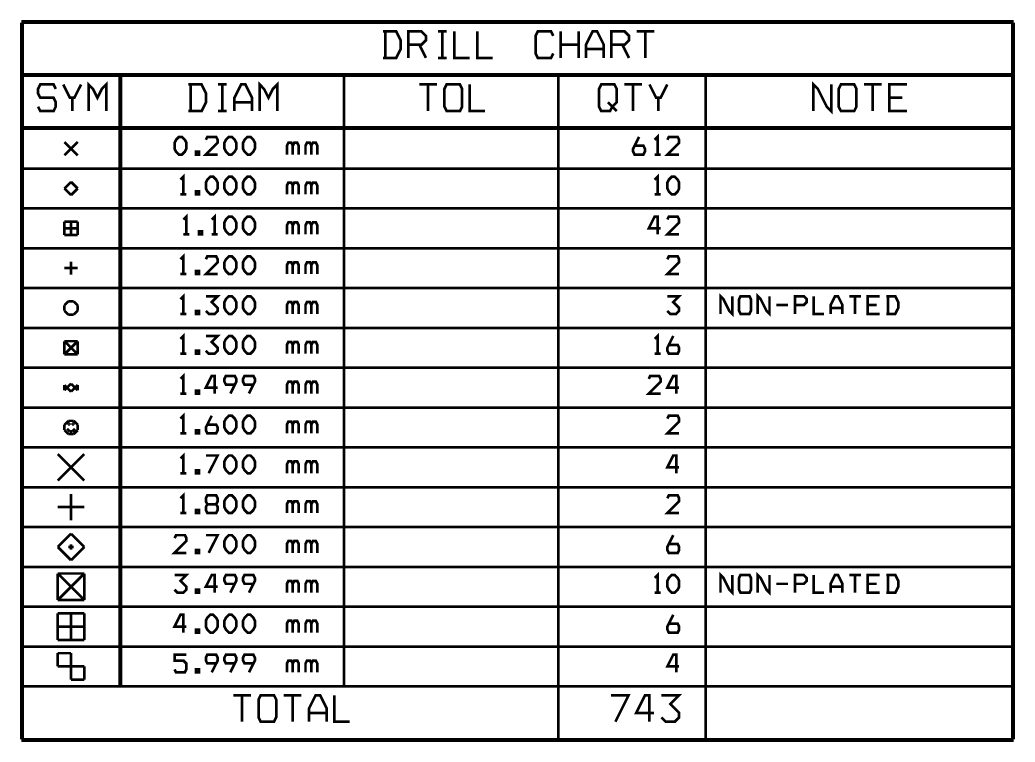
# Model space of a CAD drawing. Extents: x 473 to 707, y 538 to 909.
# Drawn here: x 501.1 to 596.2, y 537.8 to 606.9 of the extents above; entities that cross this region are included whole.
import ezdxf

# ---------------------------------------------------------------- set-up
doc = ezdxf.new("R2010")
doc.units = 0
doc.header["$LTSCALE"] = 10
doc.header["$MEASUREMENT"] = 0
doc.layers.add('25-334-0_DRD', color=7, linetype='CONTINUOUS')

msp = doc.modelspace()

# ---------------------------------------------------------------- linework, layer by layer
at = {"layer": '25-334-0_DRD', "const_width": 0.254}
for points in [[(596.055, 606.776), (501.186, 606.776)], [(501.186, 538.069), (501.186, 606.649)], [(595.928, 606.649), (501.313, 606.649)], [(501.313, 538.069), (501.313, 606.649)], [(595.928, 538.069), (595.928, 606.649)], [(596.055, 538.069), (596.055, 606.649)], [(535.761, 603.263), (537.031, 603.263), (537.455, 604.109), (537.455, 604.955), (537.031, 605.803), (535.761, 605.803)], [(535.974, 603.263), (535.974, 605.803)], [(538.174, 604.533), (539.444, 604.533), (539.868, 604.955), (539.868, 605.379), (539.444, 605.803), (538.174, 605.803), (538.174, 603.263)], [(541.857, 605.803), (541.011, 605.803)], [(541.435, 603.263), (541.435, 605.803)], [(544.059, 603.263), (542.578, 603.263), (542.578, 605.803)], [(546.261, 603.263), (544.778, 603.263), (544.778, 605.803)], [(552.04, 603.685), (551.826, 603.263), (550.556, 603.263), (550.346, 603.685), (550.346, 605.379), (550.556, 605.803), (551.826, 605.803), (552.04, 605.379)], [(552.759, 603.263), (552.759, 605.803)], [(554.453, 603.263), (554.453, 605.803)], [(556.866, 603.263), (556.866, 604.533), (556.231, 605.803), (555.807, 605.803), (555.172, 604.533), (555.172, 603.263)], [(557.585, 604.533), (558.855, 604.533), (559.279, 604.955), (559.279, 605.379), (558.855, 605.803), (557.585, 605.803), (557.585, 603.263)], [(561.692, 605.803), (559.998, 605.803)], [(560.843, 603.263), (560.843, 605.803)], [(539.233, 604.533), (539.868, 603.263)], [(554.453, 604.533), (552.759, 604.533)], [(556.866, 604.109), (555.172, 604.109)], [(558.644, 604.533), (559.279, 603.263)], [(541.857, 603.263), (541.011, 603.263)], [(595.928, 601.696), (501.313, 601.696)], [(595.928, 601.569), (501.313, 601.569)], [(510.584, 543.149), (510.584, 601.569)], [(510.711, 543.149), (510.711, 601.569)], [(532.027, 543.149), (532.027, 601.569)], [(552.515, 538.069), (552.515, 601.569)], [(566.612, 538.069), (566.612, 601.569)], [(504.488, 600.299), (504.278, 600.723), (503.008, 600.723), (502.794, 600.299), (502.794, 599.875), (503.008, 599.453), (504.278, 599.453), (504.488, 599.029), (504.488, 598.605), (504.278, 598.183), (503.008, 598.183), (502.794, 598.605)], [(506.901, 600.723), (506.266, 599.453), (505.842, 599.453), (505.207, 600.723)], [(509.314, 598.183), (509.314, 600.723), (508.89, 600.299), (508.469, 599.453), (508.044, 600.299), (507.62, 600.723), (507.62, 598.183)], [(517.158, 598.183), (518.428, 598.183), (518.85, 599.029), (518.85, 599.875), (518.428, 600.723), (517.158, 600.723)], [(517.369, 598.183), (517.369, 600.723)], [(520.838, 600.723), (519.993, 600.723)], [(520.417, 598.183), (520.417, 600.723)], [(523.251, 598.183), (523.251, 599.453), (522.616, 600.723), (522.195, 600.723), (521.56, 599.453), (521.56, 598.183)], [(525.664, 598.183), (525.664, 600.723), (525.243, 600.299), (524.819, 599.453), (524.394, 600.299), (523.973, 600.723), (523.973, 598.183)], [(540.917, 600.723), (539.223, 600.723)], [(540.069, 598.183), (540.069, 600.723)], [(541.847, 598.183), (541.636, 598.605), (541.636, 600.299), (541.847, 600.723), (543.117, 600.723), (543.33, 600.299), (543.33, 598.605), (543.117, 598.183), (541.847, 598.183)], [(545.53, 598.183), (544.049, 598.183), (544.049, 600.723)], [(556.411, 598.605), (556.622, 598.183), (557.468, 598.183), (557.681, 598.605), (558.103, 599.029), (558.103, 600.299), (557.892, 600.723), (556.622, 600.723), (556.411, 600.299), (556.411, 598.605)], [(560.516, 600.723), (558.824, 600.723)], [(559.67, 598.183), (559.67, 600.723)], [(562.929, 600.723), (562.294, 599.453), (561.872, 599.453), (561.237, 600.723)], [(578.603, 600.723), (578.603, 598.183), (578.179, 598.605), (577.333, 600.299), (576.909, 600.723), (576.909, 598.183)], [(579.535, 598.183), (579.322, 598.605), (579.322, 600.299), (579.535, 600.723), (580.805, 600.723), (581.016, 600.299), (581.016, 598.605), (580.805, 598.183), (579.535, 598.183)], [(583.429, 600.723), (581.735, 600.723)], [(582.583, 598.183), (582.583, 600.723)], [(585.842, 598.183), (584.148, 598.183), (584.148, 600.723), (585.842, 600.723)], [(506.056, 598.183), (506.056, 599.453)], [(562.083, 598.183), (562.083, 599.453)], [(585.418, 599.453), (584.148, 599.453)], [(523.251, 599.029), (521.56, 599.029)], [(557.257, 599.029), (558.103, 598.183)], [(520.838, 598.183), (519.993, 598.183)], [(595.928, 596.616), (501.313, 596.616)], [(595.928, 596.489), (501.313, 596.489)], [(516.264, 594.02), (515.982, 594.302), (515.842, 594.584), (515.842, 595.148), (515.982, 595.43), (516.264, 595.712), (516.546, 595.712), (516.828, 595.43), (516.97, 595.148), (516.97, 594.584), (516.828, 594.302), (516.546, 594.02), (516.264, 594.02)], [(519.962, 594.02), (518.832, 594.02), (519.962, 595.148), (519.962, 595.43), (519.82, 595.712), (518.974, 595.712), (518.832, 595.43)], [(521.034, 594.02), (520.752, 594.302), (520.61, 594.584), (520.61, 595.148), (520.752, 595.43), (521.034, 595.712), (521.316, 595.712), (521.598, 595.43), (521.74, 595.148), (521.74, 594.584), (521.598, 594.302), (521.316, 594.02), (521.034, 594.02)], [(522.812, 594.02), (522.53, 594.302), (522.388, 594.584), (522.388, 595.148), (522.53, 595.43), (522.812, 595.712), (523.094, 595.712), (523.376, 595.43), (523.518, 595.148), (523.518, 594.584), (523.376, 594.302), (523.094, 594.02), (522.812, 594.02)], [(559.81, 594.866), (560.658, 594.866), (560.798, 594.584), (560.798, 594.302), (560.658, 594.02), (559.81, 594.02), (559.67, 594.302), (559.67, 594.584), (560.234, 595.712)], [(562.012, 594.02), (562.012, 595.712), (561.73, 595.43)], [(564.072, 594.02), (562.944, 594.02), (564.072, 595.148), (564.072, 595.43), (563.932, 595.712), (563.084, 595.712), (562.944, 595.43)], [(506.584, 595.219), (505.314, 593.949)], [(506.584, 593.949), (505.314, 595.219)], [(527.709, 594.02), (527.709, 594.866), (527.567, 595.148), (527.285, 595.148), (527.143, 594.866), (527.003, 595.148), (526.721, 595.148), (526.579, 594.866), (526.579, 594.02)], [(527.143, 594.02), (527.143, 594.866)], [(529.487, 594.02), (529.487, 594.866), (529.345, 595.148), (529.063, 595.148), (528.921, 594.866), (528.781, 595.148), (528.499, 595.148), (528.357, 594.866), (528.357, 594.02)], [(528.921, 594.02), (528.921, 594.866)], [(517.902, 594.02), (518.184, 594.02), (518.184, 594.302), (517.902, 594.302), (517.902, 594.02)], [(562.294, 594.02), (561.73, 594.02)], [(595.928, 592.679), (501.313, 592.679)], [(516.688, 590.21), (516.688, 591.902), (516.406, 591.62)], [(519.256, 590.21), (518.974, 590.492), (518.832, 590.774), (518.832, 591.338), (518.974, 591.62), (519.256, 591.902), (519.538, 591.902), (519.82, 591.62), (519.962, 591.338), (519.962, 590.774), (519.82, 590.492), (519.538, 590.21), (519.256, 590.21)], [(521.034, 590.21), (520.752, 590.492), (520.61, 590.774), (520.61, 591.338), (520.752, 591.62), (521.034, 591.902), (521.316, 591.902), (521.598, 591.62), (521.74, 591.338), (521.74, 590.774), (521.598, 590.492), (521.316, 590.21), (521.034, 590.21)], [(522.812, 590.21), (522.53, 590.492), (522.388, 590.774), (522.388, 591.338), (522.53, 591.62), (522.812, 591.902), (523.094, 591.902), (523.376, 591.62), (523.518, 591.338), (523.518, 590.774), (523.376, 590.492), (523.094, 590.21), (522.812, 590.21)], [(562.012, 590.21), (562.012, 591.902), (561.73, 591.62)], [(563.366, 590.21), (563.084, 590.492), (562.944, 590.774), (562.944, 591.338), (563.084, 591.62), (563.366, 591.902), (563.65, 591.902), (563.932, 591.62), (564.072, 591.338), (564.072, 590.774), (563.932, 590.492), (563.65, 590.21), (563.366, 590.21)], [(505.949, 591.409), (505.314, 590.774)], [(505.314, 590.774), (505.949, 590.139)], [(506.584, 590.774), (505.949, 591.409)], [(505.949, 590.139), (506.584, 590.774)], [(527.709, 590.21), (527.709, 591.056), (527.567, 591.338), (527.285, 591.338), (527.143, 591.056), (527.003, 591.338), (526.721, 591.338), (526.579, 591.056), (526.579, 590.21)], [(527.143, 590.21), (527.143, 591.056)], [(529.487, 590.21), (529.487, 591.056), (529.345, 591.338), (529.063, 591.338), (528.921, 591.056), (528.781, 591.338), (528.499, 591.338), (528.357, 591.056), (528.357, 590.21)], [(528.921, 590.21), (528.921, 591.056)], [(516.97, 590.21), (516.406, 590.21)], [(517.902, 590.21), (518.184, 590.21), (518.184, 590.492), (517.902, 590.492), (517.902, 590.21)], [(562.294, 590.21), (561.73, 590.21)], [(595.928, 588.869), (501.313, 588.869)], [(516.97, 586.4), (516.97, 588.092), (516.688, 587.81)], [(519.678, 586.4), (519.678, 588.092), (519.396, 587.81)], [(521.034, 586.4), (520.752, 586.682), (520.61, 586.964), (520.61, 587.528), (520.752, 587.81), (521.034, 588.092), (521.316, 588.092), (521.598, 587.81), (521.74, 587.528), (521.74, 586.964), (521.598, 586.682), (521.316, 586.4), (521.034, 586.4)], [(522.812, 586.4), (522.53, 586.682), (522.388, 586.964), (522.388, 587.528), (522.53, 587.81), (522.812, 588.092), (523.094, 588.092), (523.376, 587.81), (523.518, 587.528), (523.518, 586.964), (523.376, 586.682), (523.094, 586.4), (522.812, 586.4)], [(562.294, 586.964), (561.166, 586.964), (561.73, 588.092), (562.012, 588.092), (562.012, 586.4)], [(564.072, 586.4), (562.944, 586.4), (564.072, 587.528), (564.072, 587.81), (563.932, 588.092), (563.084, 588.092), (562.944, 587.81)], [(505.314, 587.599), (505.314, 586.329)], [(506.584, 587.599), (505.314, 587.599)], [(506.584, 586.964), (505.314, 586.964)], [(505.949, 587.599), (505.949, 586.329)], [(506.584, 586.329), (506.584, 587.599)], [(527.709, 586.4), (527.709, 587.246), (527.567, 587.528), (527.285, 587.528), (527.143, 587.246), (527.003, 587.528), (526.721, 587.528), (526.579, 587.246), (526.579, 586.4)], [(527.143, 586.4), (527.143, 587.246)], [(529.487, 586.4), (529.487, 587.246), (529.345, 587.528), (529.063, 587.528), (528.921, 587.246), (528.781, 587.528), (528.499, 587.528), (528.357, 587.246), (528.357, 586.4)], [(528.921, 586.4), (528.921, 587.246)], [(505.314, 586.329), (506.584, 586.329)], [(517.252, 586.4), (516.688, 586.4)], [(518.184, 586.4), (518.466, 586.4), (518.466, 586.682), (518.184, 586.682), (518.184, 586.4)], [(519.962, 586.4), (519.396, 586.4)], [(595.928, 585.059), (501.313, 585.059)], [(516.688, 582.59), (516.688, 584.282), (516.406, 584)], [(519.962, 582.59), (518.832, 582.59), (519.962, 583.718), (519.962, 584), (519.82, 584.282), (518.974, 584.282), (518.832, 584)], [(521.034, 582.59), (520.752, 582.872), (520.61, 583.154), (520.61, 583.718), (520.752, 584), (521.034, 584.282), (521.316, 584.282), (521.598, 584), (521.74, 583.718), (521.74, 583.154), (521.598, 582.872), (521.316, 582.59), (521.034, 582.59)], [(522.812, 582.59), (522.53, 582.872), (522.388, 583.154), (522.388, 583.718), (522.53, 584), (522.812, 584.282), (523.094, 584.282), (523.376, 584), (523.518, 583.718), (523.518, 583.154), (523.376, 582.872), (523.094, 582.59), (522.812, 582.59)], [(564.072, 582.59), (562.944, 582.59), (564.072, 583.718), (564.072, 584), (563.932, 584.282), (563.084, 584.282), (562.944, 584)], [(506.584, 583.154), (505.314, 583.154)], [(505.949, 583.789), (505.949, 582.519)], [(527.709, 582.59), (527.709, 583.436), (527.567, 583.718), (527.285, 583.718), (527.143, 583.436), (527.003, 583.718), (526.721, 583.718), (526.579, 583.436), (526.579, 582.59)], [(527.143, 582.59), (527.143, 583.436)], [(529.487, 582.59), (529.487, 583.436), (529.345, 583.718), (529.063, 583.718), (528.921, 583.436), (528.781, 583.718), (528.499, 583.718), (528.357, 583.436), (528.357, 582.59)], [(528.921, 582.59), (528.921, 583.436)], [(516.97, 582.59), (516.406, 582.59)], [(517.902, 582.59), (518.184, 582.59), (518.184, 582.872), (517.902, 582.872), (517.902, 582.59)], [(595.928, 581.249), (501.313, 581.249)], [(516.688, 578.78), (516.688, 580.472), (516.406, 580.19)], [(518.832, 579.062), (519.114, 578.78), (519.678, 578.78), (519.962, 579.062), (519.962, 579.344), (519.396, 579.908), (519.962, 580.472), (518.832, 580.472)], [(521.034, 578.78), (520.752, 579.062), (520.61, 579.344), (520.61, 579.908), (520.752, 580.19), (521.034, 580.472), (521.316, 580.472), (521.598, 580.19), (521.74, 579.908), (521.74, 579.344), (521.598, 579.062), (521.316, 578.78), (521.034, 578.78)], [(522.812, 578.78), (522.53, 579.062), (522.388, 579.344), (522.388, 579.908), (522.53, 580.19), (522.812, 580.472), (523.094, 580.472), (523.376, 580.19), (523.518, 579.908), (523.518, 579.344), (523.376, 579.062), (523.094, 578.78), (522.812, 578.78)], [(562.944, 579.062), (563.226, 578.78), (563.79, 578.78), (564.072, 579.062), (564.072, 579.344), (563.508, 579.908), (564.072, 580.472), (562.944, 580.472)], [(569.152, 580.472), (569.152, 578.78), (568.87, 579.062), (568.306, 580.19), (568.024, 580.472), (568.024, 578.78)], [(569.942, 578.78), (569.802, 579.062), (569.802, 580.19), (569.942, 580.472), (570.79, 580.472), (570.93, 580.19), (570.93, 579.062), (570.79, 578.78), (569.942, 578.78)], [(572.708, 580.472), (572.708, 578.78), (572.426, 579.062), (571.862, 580.19), (571.58, 580.472), (571.58, 578.78)], [(575.136, 579.626), (575.982, 579.626), (576.264, 579.908), (576.264, 580.19), (575.982, 580.472), (575.136, 580.472), (575.136, 578.78)], [(577.902, 578.78), (576.914, 578.78), (576.914, 580.472)], [(579.68, 578.78), (579.68, 579.626), (579.256, 580.472), (578.974, 580.472), (578.55, 579.626), (578.55, 578.78)], [(581.458, 580.472), (580.328, 580.472)], [(580.892, 578.78), (580.892, 580.472)], [(583.236, 578.78), (582.106, 578.78), (582.106, 580.472), (583.236, 580.472)], [(583.884, 578.78), (584.729, 578.78), (585.014, 579.344), (585.014, 579.908), (584.729, 580.472), (583.884, 580.472)], [(584.026, 578.78), (584.026, 580.472)], [(505.695, 579.979), (505.314, 579.598)], [(505.314, 579.598), (505.314, 579.09)], [(506.203, 579.979), (505.695, 579.979)], [(506.584, 579.598), (506.203, 579.979)], [(506.584, 579.09), (506.584, 579.598)], [(527.709, 578.78), (527.709, 579.626), (527.567, 579.908), (527.285, 579.908), (527.143, 579.626), (527.003, 579.908), (526.721, 579.908), (526.579, 579.626), (526.579, 578.78)], [(527.143, 578.78), (527.143, 579.626)], [(529.487, 578.78), (529.487, 579.626), (529.345, 579.908), (529.063, 579.908), (528.921, 579.626), (528.781, 579.908), (528.499, 579.908), (528.357, 579.626), (528.357, 578.78)], [(528.921, 578.78), (528.921, 579.626)], [(574.486, 579.626), (573.358, 579.626)], [(579.68, 579.344), (578.55, 579.344)], [(582.951, 579.626), (582.106, 579.626)], [(505.314, 579.09), (505.695, 578.709)], [(505.695, 578.709), (506.203, 578.709)], [(506.203, 578.709), (506.584, 579.09)], [(516.97, 578.78), (516.406, 578.78)], [(517.902, 578.78), (518.184, 578.78), (518.184, 579.062), (517.902, 579.062), (517.902, 578.78)], [(595.928, 577.439), (501.313, 577.439)], [(516.688, 574.97), (516.688, 576.662), (516.406, 576.38)], [(518.832, 575.252), (519.114, 574.97), (519.678, 574.97), (519.962, 575.252), (519.962, 575.534), (519.396, 576.098), (519.962, 576.662), (518.832, 576.662)], [(521.034, 574.97), (520.752, 575.252), (520.61, 575.534), (520.61, 576.098), (520.752, 576.38), (521.034, 576.662), (521.316, 576.662), (521.598, 576.38), (521.74, 576.098), (521.74, 575.534), (521.598, 575.252), (521.316, 574.97), (521.034, 574.97)], [(522.812, 574.97), (522.53, 575.252), (522.388, 575.534), (522.388, 576.098), (522.53, 576.38), (522.812, 576.662), (523.094, 576.662), (523.376, 576.38), (523.518, 576.098), (523.518, 575.534), (523.376, 575.252), (523.094, 574.97), (522.812, 574.97)], [(562.012, 574.97), (562.012, 576.662), (561.73, 576.38)], [(563.084, 575.816), (563.932, 575.816), (564.072, 575.534), (564.072, 575.252), (563.932, 574.97), (563.084, 574.97), (562.944, 575.252), (562.944, 575.534), (563.508, 576.662)], [(505.314, 576.169), (505.314, 574.899)], [(506.584, 576.169), (505.314, 576.169)], [(506.584, 576.169), (505.314, 574.899)], [(506.584, 574.899), (505.314, 576.169)], [(506.584, 574.899), (506.584, 576.169)], [(527.709, 574.97), (527.709, 575.816), (527.567, 576.098), (527.285, 576.098), (527.143, 575.816), (527.003, 576.098), (526.721, 576.098), (526.579, 575.816), (526.579, 574.97)], [(527.143, 574.97), (527.143, 575.816)], [(529.487, 574.97), (529.487, 575.816), (529.345, 576.098), (529.063, 576.098), (528.921, 575.816), (528.781, 576.098), (528.499, 576.098), (528.357, 575.816), (528.357, 574.97)], [(528.921, 574.97), (528.921, 575.816)], [(505.314, 574.899), (506.584, 574.899)], [(516.97, 574.97), (516.406, 574.97)], [(517.902, 574.97), (518.184, 574.97), (518.184, 575.252), (517.902, 575.252), (517.902, 574.97)], [(562.294, 574.97), (561.73, 574.97)], [(595.928, 573.629), (501.313, 573.629)], [(516.688, 571.16), (516.688, 572.852), (516.406, 572.57)], [(519.962, 571.724), (518.832, 571.724), (519.396, 572.852), (519.678, 572.852), (519.678, 571.16)], [(521.598, 572.006), (520.752, 572.006), (520.61, 572.288), (520.61, 572.57), (520.752, 572.852), (521.598, 572.852), (521.74, 572.57), (521.74, 572.288), (521.174, 571.16)], [(523.376, 572.006), (522.53, 572.006), (522.388, 572.288), (522.388, 572.57), (522.53, 572.852), (523.376, 572.852), (523.518, 572.57), (523.518, 572.288), (522.952, 571.16)], [(562.294, 571.16), (561.166, 571.16), (562.294, 572.288), (562.294, 572.57), (562.154, 572.852), (561.306, 572.852), (561.166, 572.57)], [(564.072, 571.724), (562.944, 571.724), (563.508, 572.852), (563.79, 572.852), (563.79, 571.16)], [(505.314, 571.47), (505.949, 572.105)], [(505.314, 571.978), (505.314, 571.47)], [(505.949, 571.343), (505.314, 571.978)], [(505.949, 572.105), (506.584, 571.47)], [(506.584, 571.978), (505.949, 571.343)], [(506.584, 571.47), (506.584, 571.978)], [(527.709, 571.16), (527.709, 572.006), (527.567, 572.288), (527.285, 572.288), (527.143, 572.006), (527.003, 572.288), (526.721, 572.288), (526.579, 572.006), (526.579, 571.16)], [(527.143, 571.16), (527.143, 572.006)], [(529.487, 571.16), (529.487, 572.006), (529.345, 572.288), (529.063, 572.288), (528.921, 572.006), (528.781, 572.288), (528.499, 572.288), (528.357, 572.006), (528.357, 571.16)], [(528.921, 571.16), (528.921, 572.006)], [(516.97, 571.16), (516.406, 571.16)], [(517.902, 571.16), (518.184, 571.16), (518.184, 571.442), (517.902, 571.442), (517.902, 571.16)], [(595.928, 569.819), (501.313, 569.819)], [(516.688, 567.35), (516.688, 569.042), (516.406, 568.76)], [(518.974, 568.196), (519.82, 568.196), (519.962, 567.914), (519.962, 567.632), (519.82, 567.35), (518.974, 567.35), (518.832, 567.632), (518.832, 567.914), (519.396, 569.042)], [(521.034, 567.35), (520.752, 567.632), (520.61, 567.914), (520.61, 568.478), (520.752, 568.76), (521.034, 569.042), (521.316, 569.042), (521.598, 568.76), (521.74, 568.478), (521.74, 567.914), (521.598, 567.632), (521.316, 567.35), (521.034, 567.35)], [(522.812, 567.35), (522.53, 567.632), (522.388, 567.914), (522.388, 568.478), (522.53, 568.76), (522.812, 569.042), (523.094, 569.042), (523.376, 568.76), (523.518, 568.478), (523.518, 567.914), (523.376, 567.632), (523.094, 567.35), (522.812, 567.35)], [(564.072, 567.35), (562.944, 567.35), (564.072, 568.478), (564.072, 568.76), (563.932, 569.042), (563.084, 569.042), (562.944, 568.76)], [(505.695, 568.549), (505.314, 568.168)], [(505.314, 568.168), (505.314, 567.66)], [(505.822, 567.533), (505.568, 567.787)], [(506.203, 568.549), (505.695, 568.549)], [(505.695, 568.295), (505.695, 568.168)], [(505.822, 568.295), (505.695, 568.295)], [(505.695, 568.168), (505.822, 568.168)], [(505.822, 568.168), (505.822, 568.295)], [(506.076, 568.295), (506.076, 568.168)], [(506.203, 568.295), (506.076, 568.295)], [(506.076, 568.168), (506.203, 568.168)], [(506.33, 567.787), (506.076, 567.533)], [(506.584, 568.168), (506.203, 568.549)], [(506.203, 568.168), (506.203, 568.295)], [(506.584, 567.66), (506.584, 568.168)], [(527.709, 567.35), (527.709, 568.196), (527.567, 568.478), (527.285, 568.478), (527.143, 568.196), (527.003, 568.478), (526.721, 568.478), (526.579, 568.196), (526.579, 567.35)], [(527.143, 567.35), (527.143, 568.196)], [(529.487, 567.35), (529.487, 568.196), (529.345, 568.478), (529.063, 568.478), (528.921, 568.196), (528.781, 568.478), (528.499, 568.478), (528.357, 568.196), (528.357, 567.35)], [(528.921, 567.35), (528.921, 568.196)], [(505.314, 567.66), (505.695, 567.279)], [(505.695, 567.279), (506.203, 567.279)], [(506.076, 567.533), (505.822, 567.533)], [(506.203, 567.279), (506.584, 567.66)], [(516.97, 567.35), (516.406, 567.35)], [(517.902, 567.35), (518.184, 567.35), (518.184, 567.632), (517.902, 567.632), (517.902, 567.35)], [(595.928, 566.009), (501.313, 566.009)], [(507.219, 565.374), (504.679, 562.834)], [(507.219, 562.834), (504.679, 565.374)], [(516.688, 563.54), (516.688, 565.232), (516.406, 564.95)], [(519.114, 563.54), (519.962, 565.232), (518.832, 565.232)], [(521.034, 563.54), (520.752, 563.822), (520.61, 564.104), (520.61, 564.668), (520.752, 564.95), (521.034, 565.232), (521.316, 565.232), (521.598, 564.95), (521.74, 564.668), (521.74, 564.104), (521.598, 563.822), (521.316, 563.54), (521.034, 563.54)], [(522.812, 563.54), (522.53, 563.822), (522.388, 564.104), (522.388, 564.668), (522.53, 564.95), (522.812, 565.232), (523.094, 565.232), (523.376, 564.95), (523.518, 564.668), (523.518, 564.104), (523.376, 563.822), (523.094, 563.54), (522.812, 563.54)], [(564.072, 564.104), (562.944, 564.104), (563.508, 565.232), (563.79, 565.232), (563.79, 563.54)], [(527.709, 563.54), (527.709, 564.386), (527.567, 564.668), (527.285, 564.668), (527.143, 564.386), (527.003, 564.668), (526.721, 564.668), (526.579, 564.386), (526.579, 563.54)], [(527.143, 563.54), (527.143, 564.386)], [(529.487, 563.54), (529.487, 564.386), (529.345, 564.668), (529.063, 564.668), (528.921, 564.386), (528.781, 564.668), (528.499, 564.668), (528.357, 564.386), (528.357, 563.54)], [(528.921, 563.54), (528.921, 564.386)], [(516.97, 563.54), (516.406, 563.54)], [(517.902, 563.54), (518.184, 563.54), (518.184, 563.822), (517.902, 563.822), (517.902, 563.54)], [(595.928, 562.199), (501.313, 562.199)], [(505.949, 561.564), (505.949, 559.024)], [(516.688, 559.73), (516.688, 561.422), (516.406, 561.14)], [(519.82, 560.576), (519.962, 560.858), (519.962, 561.14), (519.82, 561.422), (518.974, 561.422), (518.832, 561.14), (518.832, 560.858), (518.974, 560.576), (519.82, 560.576), (519.962, 560.294), (519.962, 560.012), (519.82, 559.73), (518.974, 559.73), (518.832, 560.012), (518.832, 560.294), (518.974, 560.576)], [(521.034, 559.73), (520.752, 560.012), (520.61, 560.294), (520.61, 560.858), (520.752, 561.14), (521.034, 561.422), (521.316, 561.422), (521.598, 561.14), (521.74, 560.858), (521.74, 560.294), (521.598, 560.012), (521.316, 559.73), (521.034, 559.73)], [(522.812, 559.73), (522.53, 560.012), (522.388, 560.294), (522.388, 560.858), (522.53, 561.14), (522.812, 561.422), (523.094, 561.422), (523.376, 561.14), (523.518, 560.858), (523.518, 560.294), (523.376, 560.012), (523.094, 559.73), (522.812, 559.73)], [(564.072, 559.73), (562.944, 559.73), (564.072, 560.858), (564.072, 561.14), (563.932, 561.422), (563.084, 561.422), (562.944, 561.14)], [(507.219, 560.294), (504.679, 560.294)], [(527.709, 559.73), (527.709, 560.576), (527.567, 560.858), (527.285, 560.858), (527.143, 560.576), (527.003, 560.858), (526.721, 560.858), (526.579, 560.576), (526.579, 559.73)], [(527.143, 559.73), (527.143, 560.576)], [(529.487, 559.73), (529.487, 560.576), (529.345, 560.858), (529.063, 560.858), (528.921, 560.576), (528.781, 560.858), (528.499, 560.858), (528.357, 560.576), (528.357, 559.73)], [(528.921, 559.73), (528.921, 560.576)], [(516.97, 559.73), (516.406, 559.73)], [(517.902, 559.73), (518.184, 559.73), (518.184, 560.012), (517.902, 560.012), (517.902, 559.73)], [(595.928, 558.389), (501.313, 558.389)], [(505.949, 557.754), (504.679, 556.484)], [(507.219, 556.484), (505.949, 557.754)], [(516.97, 555.92), (515.842, 555.92), (516.97, 557.048), (516.97, 557.33), (516.828, 557.612), (515.982, 557.612), (515.842, 557.33)], [(519.114, 555.92), (519.962, 557.612), (518.832, 557.612)], [(521.034, 555.92), (520.752, 556.202), (520.61, 556.484), (520.61, 557.048), (520.752, 557.33), (521.034, 557.612), (521.316, 557.612), (521.598, 557.33), (521.74, 557.048), (521.74, 556.484), (521.598, 556.202), (521.316, 555.92), (521.034, 555.92)], [(522.812, 555.92), (522.53, 556.202), (522.388, 556.484), (522.388, 557.048), (522.53, 557.33), (522.812, 557.612), (523.094, 557.612), (523.376, 557.33), (523.518, 557.048), (523.518, 556.484), (523.376, 556.202), (523.094, 555.92), (522.812, 555.92)], [(563.084, 556.766), (563.932, 556.766), (564.072, 556.484), (564.072, 556.202), (563.932, 555.92), (563.084, 555.92), (562.944, 556.202), (562.944, 556.484), (563.508, 557.612)], [(504.679, 556.484), (505.949, 555.214)], [(506.203, 556.484), (505.695, 556.484)], [(505.949, 556.738), (505.949, 556.23)], [(505.949, 555.214), (507.219, 556.484)], [(527.709, 555.92), (527.709, 556.766), (527.567, 557.048), (527.285, 557.048), (527.143, 556.766), (527.003, 557.048), (526.721, 557.048), (526.579, 556.766), (526.579, 555.92)], [(527.143, 555.92), (527.143, 556.766)], [(529.487, 555.92), (529.487, 556.766), (529.345, 557.048), (529.063, 557.048), (528.921, 556.766), (528.781, 557.048), (528.499, 557.048), (528.357, 556.766), (528.357, 555.92)], [(528.921, 555.92), (528.921, 556.766)], [(517.902, 555.92), (518.184, 555.92), (518.184, 556.202), (517.902, 556.202), (517.902, 555.92)], [(595.928, 554.579), (501.313, 554.579)], [(504.679, 553.944), (504.679, 551.404)], [(507.219, 553.944), (504.679, 553.944)], [(507.219, 553.944), (504.679, 551.404)], [(507.219, 551.404), (504.679, 553.944)], [(507.219, 551.404), (507.219, 553.944)], [(515.842, 552.392), (516.124, 552.11), (516.688, 552.11), (516.97, 552.392), (516.97, 552.674), (516.406, 553.238), (516.97, 553.802), (515.842, 553.802)], [(519.962, 552.674), (518.832, 552.674), (519.396, 553.802), (519.678, 553.802), (519.678, 552.11)], [(521.598, 552.956), (520.752, 552.956), (520.61, 553.238), (520.61, 553.52), (520.752, 553.802), (521.598, 553.802), (521.74, 553.52), (521.74, 553.238), (521.174, 552.11)], [(523.376, 552.956), (522.53, 552.956), (522.388, 553.238), (522.388, 553.52), (522.53, 553.802), (523.376, 553.802), (523.518, 553.52), (523.518, 553.238), (522.952, 552.11)], [(562.012, 552.11), (562.012, 553.802), (561.73, 553.52)], [(563.366, 552.11), (563.084, 552.392), (562.944, 552.674), (562.944, 553.238), (563.084, 553.52), (563.366, 553.802), (563.65, 553.802), (563.932, 553.52), (564.072, 553.238), (564.072, 552.674), (563.932, 552.392), (563.65, 552.11), (563.366, 552.11)], [(569.152, 553.802), (569.152, 552.11), (568.87, 552.392), (568.306, 553.52), (568.024, 553.802), (568.024, 552.11)], [(569.942, 552.11), (569.802, 552.392), (569.802, 553.52), (569.942, 553.802), (570.79, 553.802), (570.93, 553.52), (570.93, 552.392), (570.79, 552.11), (569.942, 552.11)], [(572.708, 553.802), (572.708, 552.11), (572.426, 552.392), (571.862, 553.52), (571.58, 553.802), (571.58, 552.11)], [(575.136, 552.956), (575.982, 552.956), (576.264, 553.238), (576.264, 553.52), (575.982, 553.802), (575.136, 553.802), (575.136, 552.11)], [(577.902, 552.11), (576.914, 552.11), (576.914, 553.802)], [(579.68, 552.11), (579.68, 552.956), (579.256, 553.802), (578.974, 553.802), (578.55, 552.956), (578.55, 552.11)], [(581.458, 553.802), (580.328, 553.802)], [(580.892, 552.11), (580.892, 553.802)], [(583.236, 552.11), (582.106, 552.11), (582.106, 553.802), (583.236, 553.802)], [(583.884, 552.11), (584.729, 552.11), (585.014, 552.674), (585.014, 553.238), (584.729, 553.802), (583.884, 553.802)], [(584.026, 552.11), (584.026, 553.802)], [(527.709, 552.11), (527.709, 552.956), (527.567, 553.238), (527.285, 553.238), (527.143, 552.956), (527.003, 553.238), (526.721, 553.238), (526.579, 552.956), (526.579, 552.11)], [(527.143, 552.11), (527.143, 552.956)], [(529.487, 552.11), (529.487, 552.956), (529.345, 553.238), (529.063, 553.238), (528.921, 552.956), (528.781, 553.238), (528.499, 553.238), (528.357, 552.956), (528.357, 552.11)], [(528.921, 552.11), (528.921, 552.956)], [(574.486, 552.956), (573.358, 552.956)], [(579.68, 552.674), (578.55, 552.674)], [(582.951, 552.956), (582.106, 552.956)], [(517.902, 552.11), (518.184, 552.11), (518.184, 552.392), (517.902, 552.392), (517.902, 552.11)], [(562.294, 552.11), (561.73, 552.11)], [(595.928, 550.769), (501.313, 550.769)], [(504.679, 551.404), (507.219, 551.404)], [(504.679, 550.134), (504.679, 547.594)], [(507.219, 550.134), (504.679, 550.134)], [(505.949, 550.134), (505.949, 547.594)], [(507.219, 547.594), (507.219, 550.134)], [(516.97, 548.864), (515.842, 548.864), (516.406, 549.992), (516.688, 549.992), (516.688, 548.3)], [(519.256, 548.3), (518.974, 548.582), (518.832, 548.864), (518.832, 549.428), (518.974, 549.71), (519.256, 549.992), (519.538, 549.992), (519.82, 549.71), (519.962, 549.428), (519.962, 548.864), (519.82, 548.582), (519.538, 548.3), (519.256, 548.3)], [(521.034, 548.3), (520.752, 548.582), (520.61, 548.864), (520.61, 549.428), (520.752, 549.71), (521.034, 549.992), (521.316, 549.992), (521.598, 549.71), (521.74, 549.428), (521.74, 548.864), (521.598, 548.582), (521.316, 548.3), (521.034, 548.3)], [(522.812, 548.3), (522.53, 548.582), (522.388, 548.864), (522.388, 549.428), (522.53, 549.71), (522.812, 549.992), (523.094, 549.992), (523.376, 549.71), (523.518, 549.428), (523.518, 548.864), (523.376, 548.582), (523.094, 548.3), (522.812, 548.3)], [(563.084, 549.146), (563.932, 549.146), (564.072, 548.864), (564.072, 548.582), (563.932, 548.3), (563.084, 548.3), (562.944, 548.582), (562.944, 548.864), (563.508, 549.992)], [(507.219, 548.864), (504.679, 548.864)], [(527.709, 548.3), (527.709, 549.146), (527.567, 549.428), (527.285, 549.428), (527.143, 549.146), (527.003, 549.428), (526.721, 549.428), (526.579, 549.146), (526.579, 548.3)], [(527.143, 548.3), (527.143, 549.146)], [(529.487, 548.3), (529.487, 549.146), (529.345, 549.428), (529.063, 549.428), (528.921, 549.146), (528.781, 549.428), (528.499, 549.428), (528.357, 549.146), (528.357, 548.3)], [(528.921, 548.3), (528.921, 549.146)], [(517.902, 548.3), (518.184, 548.3), (518.184, 548.582), (517.902, 548.582), (517.902, 548.3)], [(595.928, 546.959), (501.313, 546.959)], [(504.679, 547.594), (507.219, 547.594)], [(504.679, 546.324), (504.679, 545.054)], [(505.949, 546.324), (504.679, 546.324)], [(505.949, 543.784), (505.949, 546.324)], [(515.842, 544.772), (515.982, 544.49), (516.828, 544.49), (516.97, 544.772), (516.97, 545.336), (516.688, 545.618), (515.842, 545.618), (515.842, 546.182), (516.97, 546.182)], [(519.82, 545.336), (518.974, 545.336), (518.832, 545.618), (518.832, 545.9), (518.974, 546.182), (519.82, 546.182), (519.962, 545.9), (519.962, 545.618), (519.396, 544.49)], [(521.598, 545.336), (520.752, 545.336), (520.61, 545.618), (520.61, 545.9), (520.752, 546.182), (521.598, 546.182), (521.74, 545.9), (521.74, 545.618), (521.174, 544.49)], [(523.376, 545.336), (522.53, 545.336), (522.388, 545.618), (522.388, 545.9), (522.53, 546.182), (523.376, 546.182), (523.518, 545.9), (523.518, 545.618), (522.952, 544.49)], [(564.072, 545.054), (562.944, 545.054), (563.508, 546.182), (563.79, 546.182), (563.79, 544.49)], [(504.679, 545.054), (507.219, 545.054)], [(507.219, 545.054), (507.219, 543.784)], [(527.709, 544.49), (527.709, 545.336), (527.567, 545.618), (527.285, 545.618), (527.143, 545.336), (527.003, 545.618), (526.721, 545.618), (526.579, 545.336), (526.579, 544.49)], [(527.143, 544.49), (527.143, 545.336)], [(529.487, 544.49), (529.487, 545.336), (529.345, 545.618), (529.063, 545.618), (528.921, 545.336), (528.781, 545.618), (528.499, 545.618), (528.357, 545.336), (528.357, 544.49)], [(528.921, 544.49), (528.921, 545.336)], [(517.902, 544.49), (518.184, 544.49), (518.184, 544.772), (517.902, 544.772), (517.902, 544.49)], [(595.928, 543.149), (501.313, 543.149)], [(507.219, 543.784), (505.949, 543.784)], [(523.147, 542.303), (521.453, 542.303)], [(522.299, 539.763), (522.299, 542.303)], [(524.077, 539.763), (523.866, 540.185), (523.866, 541.879), (524.077, 542.303), (525.347, 542.303), (525.56, 541.879), (525.56, 540.185), (525.347, 539.763), (524.077, 539.763)], [(527.973, 542.303), (526.279, 542.303)], [(527.125, 539.763), (527.125, 542.303)], [(530.386, 539.763), (530.386, 541.033), (529.751, 542.303), (529.327, 542.303), (528.692, 541.033), (528.692, 539.763)], [(532.586, 539.763), (531.105, 539.763), (531.105, 542.303)], [(557.976, 539.763), (559.246, 542.303), (557.554, 542.303)], [(561.659, 540.609), (559.967, 540.609), (560.813, 542.303), (561.237, 542.303), (561.237, 539.763)], [(562.38, 540.185), (562.802, 539.763), (563.65, 539.763), (564.072, 540.185), (564.072, 540.609), (563.226, 541.455), (564.072, 542.303), (562.38, 542.303)], [(530.386, 540.609), (528.692, 540.609)], [(596.055, 537.942), (501.186, 537.942)], [(595.928, 538.069), (501.313, 538.069)]]:
    msp.add_lwpolyline(points, dxfattribs=at)

doc.saveas('drawing.dxf')
